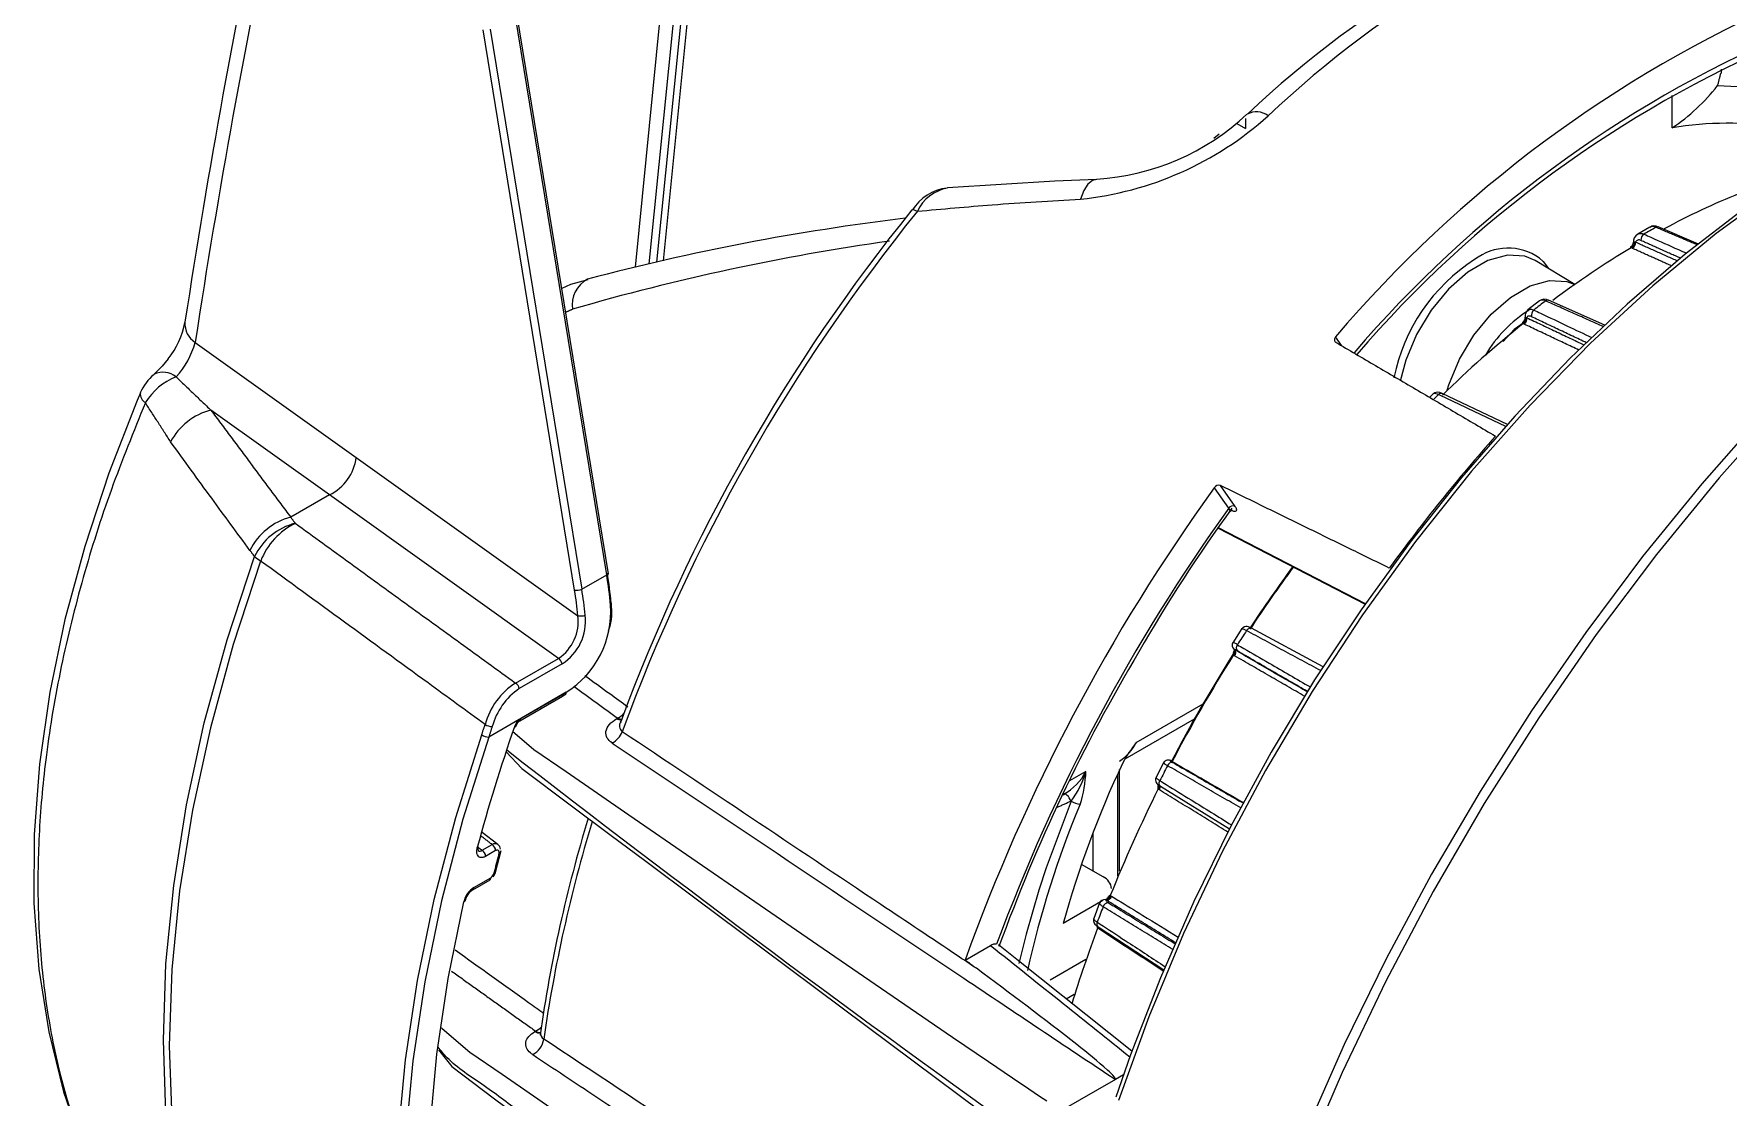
# Model space of a CAD drawing. Extents: x 8 to 113, y 2 to 87.
# Drawn here: x 10.75 to 14.163, y 70.889 to 73.031 of the extents above; entities that cross this region are included whole.
import ezdxf

# ---------------------------------------------------------------- set-up
doc = ezdxf.new("R2010")
doc.units = 0
doc.header["$MEASUREMENT"] = 0
doc.layers.add('OBJECT', color=7, linetype='CONTINUOUS')

msp = doc.modelspace()

# ---------------------------------------------------------------- linework, layer by layer
at = {"layer": 'OBJECT', "linetype": 'Continuous', "lineweight": 15}
for p, q in [((12.0053, 72.5714), (12.0603, 73.1204)), ((12.0185, 72.5742), (12.0747, 73.1358)), ((11.9042, 71.9413), (11.7197, 73.0701)), ((11.9075, 71.9435), (11.723, 73.0723)), ((11.9619, 72.5614), (12.0122, 73.0631)), ((12.0385, 73.062), (11.989, 72.568)), ((11.8396, 71.9104), (11.6551, 73.0392)), ((11.6694, 73.0411), (11.854, 71.9123)), ((14.1502, 72.9513), (14.1502, 72.9604)), ((14.0507, 72.842), (14.0507, 72.907)), ((13.1736, 72.851), (13.1912, 72.8407)), ((13.1912, 72.8607), (13.1912, 72.8407)), ((13.1272, 72.8211), (13.1382, 72.8301)), ((14.0057, 72.6419), (13.9814, 72.6278)), ((14.1035, 72.6079), (14.0227, 72.6422)), ((13.8547, 72.5264), (13.7748, 72.5749)), ((13.7836, 72.4937), (13.7598, 72.475)), ((13.9149, 72.4441), (13.8018, 72.4946)), ((11.0751, 72.4097), (11.3996, 72.1779)), ((13.3854, 72.4028), (13.3727, 72.4209)), ((13.5685, 72.3055), (13.562, 72.2989)), ((13.7192, 72.2443), (13.5873, 72.3066)), ((11.3457, 72.1025), (11.1067, 72.2732)), ((11.3996, 72.1779), (11.8463, 71.8589)), ((11.3457, 72.1025), (11.2675, 72.0574)), ((11.8071, 71.773), (11.3457, 72.1025)), ((13.1283, 72.1169), (13.1572, 72.0756)), ((13.1702, 72.0793), (13.1406, 72.1214)), ((13.136, 72.0351), (13.4321, 71.882)), ((13.4328, 71.8831), (13.1367, 72.0361)), ((11.854, 71.9123), (11.9042, 71.9413)), ((11.9128, 71.8805), (11.912, 71.8802)), ((13.1841, 71.8329), (13.1656, 71.8043)), ((13.3477, 71.7556), (13.2032, 71.8335)), ((13.1678, 71.7916), (13.1682, 71.7912)), ((13.1681, 71.7912), (13.1681, 71.7913)), ((11.7207, 71.7232), (11.8071, 71.773)), ((11.8142, 71.7619), (11.7279, 71.7121)), ((11.8228, 71.7046), (11.6667, 71.6145)), ((11.729, 71.6469), (11.8154, 71.6968)), ((11.7311, 71.6515), (11.8175, 71.7014)), ((12.971, 71.6037), (13.1058, 71.6814)), ((11.9263, 71.6526), (11.9243, 71.6515)), ((12.9485, 71.5703), (13.0885, 71.6512)), ((11.9317, 71.6455), (11.9316, 71.6443)), ((12.8697, 71.5451), (12.8365, 71.526)), ((12.9376, 71.3443), (12.9376, 71.5492)), ((13.0261, 71.5626), (13.0106, 71.5323)), ((13.0429, 71.5653), (13.0423, 71.5656)), ((13.0441, 71.5648), (13.0429, 71.5653)), ((12.9332, 71.5396), (12.9332, 71.3338)), ((13.0196, 71.5155), (13.159, 71.4295)), ((12.8236, 71.4983), (12.8302, 71.5021)), ((11.6849, 71.3979), (11.653, 71.4224)), ((12.8838, 71.4216), (12.8838, 71.3445)), ((11.6532, 71.3862), (11.6733, 71.3979)), ((11.6804, 71.3856), (11.6603, 71.374)), ((11.6802, 71.3422), (11.6913, 71.3859)), ((12.9046, 71.3325), (12.8606, 71.3579)), ((11.6345, 71.3067), (11.6346, 71.3068)), ((11.6346, 71.3068), (11.6692, 71.3268)), ((11.6367, 71.3114), (11.6707, 71.331)), ((12.9038, 71.2848), (12.824, 71.2387)), ((12.8973, 71.2802), (12.8853, 71.2491)), ((12.9137, 71.2909), (12.9133, 71.2901)), ((12.894, 71.2322), (13.0266, 71.1452)), ((12.6264, 71.165), (12.6775, 71.1945)), ((12.7973, 71.1253), (12.8696, 71.1671)), ((12.8297, 71.087), (12.8463, 71.0966)), ((11.761, 71.0218), (11.7592, 71.0208)), ((12.9455, 70.9339), (12.929, 70.9244)), ((12.929, 70.9244), (12.8207, 70.8619))]:
    msp.add_line(p, q, dxfattribs=at)
at = {"layer": 'OBJECT', "linetype": 'Continuous', "lineweight": 15, "flags": 128}
for points in [[(14.142, 72.927), (14.2232, 72.9233), (14.2701, 72.9167)], [(14.9509, 72.8833), (14.8947, 72.8459), (14.7583, 72.7471), (14.6233, 72.6391), (14.4905, 72.5224), (14.3604, 72.3973), (14.2335, 72.2646), (14.1102, 72.1246), (13.9911, 71.978), (13.8767, 71.8254), (13.7674, 71.6674), (13.6637, 71.5047), (13.566, 71.3379), (13.4747, 71.1677), (13.3902, 70.9948), (13.3128, 70.8199), (13.2428, 70.6438), (13.1806, 70.4671), (13.1263, 70.2906), (13.1079, 70.2226)], [(14.9775, 72.884), (14.8333, 72.784), (14.6905, 72.6735), (14.5496, 72.5529), (14.4114, 72.4229), (14.2764, 72.284), (14.1454, 72.1369), (14.0189, 71.9822), (13.8975, 71.8208), (13.7818, 71.6532), (13.6723, 71.4805), (13.5695, 71.3032), (13.4739, 71.1222), (13.3859, 70.9385), (13.306, 70.7528), (13.2345, 70.5659), (13.1717, 70.3789), (13.118, 70.1925)], [(12.8909, 72.7379), (12.8069, 72.7345), (12.5906, 72.7212)], [(12.8914, 72.7379), (12.8831, 72.7359), (12.8736, 72.7283), (12.8654, 72.7155), (12.8588, 72.6983)], [(14.2588, 72.7234), (14.1957, 72.6789), (14.0768, 72.5873), (13.9598, 72.4868), (13.8453, 72.3779), (13.7339, 72.2612), (13.6261, 72.1373), (13.5226, 72.0069), (13.4239, 71.8708), (13.3305, 71.7295), (13.2429, 71.584), (13.1616, 71.4349), (13.087, 71.283), (13.0196, 71.1292), (12.9595, 70.9743), (12.9298, 70.8889)], [(14.2691, 72.7233), (14.1395, 72.6288), (14.0117, 72.5236), (13.8864, 72.4082), (13.7646, 72.2833), (13.6468, 72.1499), (13.5339, 72.0086), (13.4267, 71.8605), (13.3257, 71.7064), (13.2316, 71.5473), (13.145, 71.3843), (13.0665, 71.2183), (12.9965, 71.0505), (12.9356, 70.8818)], [(12.5191, 72.6766), (12.5197, 72.677), (12.5213, 72.6772), (12.5237, 72.6768), (12.5266, 72.6757), (12.5302, 72.674)], [(13.7748, 72.5749), (13.7542, 72.5835), (13.7188, 72.5856), (13.6797, 72.5746), (13.6394, 72.5513), (13.6003, 72.5172), (13.565, 72.4743), (13.5356, 72.4254), (13.5139, 72.3736), (13.5031, 72.3318)], [(13.7838, 72.5795), (13.7909, 72.5726), (13.8013, 72.5588)], [(11.866, 72.5357), (11.8311, 72.526), (11.8136, 72.5183)], [(13.5973, 72.3137), (13.6006, 72.3244), (13.6221, 72.3757), (13.6512, 72.4241), (13.6862, 72.4666), (13.7249, 72.5004), (13.7649, 72.5235), (13.8036, 72.5344), (13.8387, 72.5324), (13.8547, 72.5262)], [(13.7574, 72.453), (13.7322, 72.4358), (13.7103, 72.4116)], [(11.0205, 72.3767), (11.0089, 72.3616), (10.9922, 72.3454)], [(10.9652, 72.3077), (10.9584, 72.2924), (10.9013, 72.146), (10.8527, 71.9987), (10.8128, 71.8512), (10.7823, 71.7047), (10.7615, 71.5599), (10.7507, 71.4179), (10.7501, 71.2798), (10.76, 71.1465), (10.78, 71.0201), (10.8098, 70.8996), (10.8496, 70.7853), (10.8602, 70.7622)], [(13.1593, 72.0684), (13.1602, 72.0698), (13.1629, 72.0713), (13.1641, 72.0715), (13.164, 72.0716)], [(11.1946, 70.2415), (11.1393, 70.3457), (11.0935, 70.46), (11.0576, 70.5838), (11.0318, 70.7163), (11.0162, 70.8566), (11.011, 71.0039), (11.0162, 71.1571), (11.0318, 71.3154), (11.0576, 71.4777), (11.0935, 71.6429), (11.1393, 71.8101), (11.1946, 71.9782)], [(11.207, 71.9691), (11.1516, 71.8007), (11.1057, 71.6331), (11.0697, 71.4674), (11.0438, 71.3048), (11.0282, 71.1461), (11.023, 70.9925), (11.0282, 70.8449), (11.0438, 70.7043), (11.0697, 70.5715), (11.1057, 70.4474), (11.1516, 70.3328), (11.207, 70.2284)], [(11.9075, 71.9435), (11.9075, 71.9433), (11.9072, 71.9428), (11.9065, 71.9423), (11.9055, 71.9418), (11.9042, 71.9413)], [(13.2033, 71.8334), (13.2027, 71.8337), (13.1972, 71.8363), (13.1944, 71.837), (13.1919, 71.8372), (13.1889, 71.8365), (13.1858, 71.8348), (13.184, 71.8325)], [(13.2032, 71.8335), (13.2028, 71.8337), (13.2015, 71.834), (13.2, 71.834), (13.1985, 71.8336), (13.1971, 71.8328), (13.1956, 71.8317), (13.1943, 71.8304), (13.1931, 71.8288)], [(13.168, 71.7913), (13.1684, 71.7904), (13.1684, 71.7884), (13.1682, 71.788), (13.1682, 71.788)], [(11.8154, 71.6968), (11.8168, 71.6976), (11.8211, 71.7002)], [(11.9263, 71.6526), (11.9304, 71.6508), (11.9329, 71.6502)], [(11.6524, 69.8922), (11.6001, 69.9982), (11.5569, 70.1136), (11.523, 70.2377), (11.4987, 70.37), (11.484, 70.5095), (11.4791, 70.6555), (11.484, 70.8072), (11.4987, 70.9637), (11.523, 71.124), (11.5569, 71.2873), (11.6001, 71.4526), (11.6524, 71.619)], [(11.6667, 71.6145), (11.6145, 71.4488), (11.5715, 71.2842), (11.5378, 71.1215), (11.5135, 70.9619), (11.4989, 70.8061), (11.494, 70.655), (11.4989, 70.5096), (11.5135, 70.3706), (11.5378, 70.2389), (11.5715, 70.1153), (11.6145, 70.0003), (11.6667, 69.8948)], [(11.7145, 71.626), (11.7577, 71.5895), (11.8223, 71.5449), (11.949, 71.4575), (12.2026, 71.2828), (12.3296, 71.1955), (12.4921, 71.0841), (12.6007, 71.0098), (12.6733, 70.9603), (12.7219, 70.9274), (12.7544, 70.9054), (12.7762, 70.8908), (12.7907, 70.8811)], [(11.7019, 71.5849), (11.7332, 71.551), (11.8335, 71.4758), (11.9134, 71.4161), (11.9805, 71.366), (12.0841, 71.2886), (12.2168, 71.1895), (12.3785, 71.0687), (12.5691, 70.9263), (12.7888, 70.7622)], [(13.0109, 71.5326), (13.0101, 71.531), (13.0097, 71.5275), (13.0102, 71.5248), (13.0112, 71.5226), (13.0124, 71.521), (13.0137, 71.5197), (13.0162, 71.5178), (13.0199, 71.5154)], [(13.0196, 71.5155), (13.0192, 71.5158), (13.0183, 71.5168), (13.0176, 71.518), (13.0172, 71.5195), (13.0171, 71.5212), (13.0173, 71.5229), (13.0178, 71.5248), (13.0186, 71.5265)], [(12.8397, 71.4855), (12.7893, 71.3511), (12.7745, 71.3057)], [(12.8392, 71.4853), (12.8379, 71.4886), (12.8362, 71.4917), (12.8343, 71.4945), (12.8322, 71.4968), (12.8301, 71.4985), (12.8281, 71.4995), (12.8263, 71.4997), (12.8261, 71.4997)], [(11.6456, 71.3856), (11.6457, 71.3857), (11.6454, 71.388), (11.6457, 71.3916), (11.6462, 71.3932)], [(12.7745, 71.3057), (12.7491, 71.2169), (12.7348, 71.1582)], [(11.6163, 70.1689), (11.5847, 70.2871), (11.5621, 70.4128), (11.5485, 70.5453), (11.5439, 70.6838), (11.5485, 70.8275), (11.5621, 70.9757), (11.5847, 71.1276), (11.6163, 71.2822)], [(12.8856, 71.2494), (12.885, 71.2481), (12.8848, 71.2439), (12.8858, 71.2405), (12.8876, 71.2377), (12.8908, 71.2344), (12.8942, 71.2322)], [(12.8933, 71.2296), (12.894, 71.2311), (12.8943, 71.232)], [(12.8957, 71.2277), (12.8962, 71.2295), (12.8964, 71.2306)], [(12.9623, 70.9815), (12.7306, 71.1659), (12.6934, 71.1958)], [(11.5716, 71.0286), (11.5728, 71.027), (11.6287, 70.9797), (11.6933, 70.9351), (11.82, 70.8476)], [(11.7706, 71.0194), (11.7707, 71.0191), (11.7697, 71.0165)], [(11.5653, 70.9841), (11.5924, 70.9508), (11.6781, 70.8857), (11.756, 70.8275), (11.8252, 70.7758), (11.8856, 70.7307), (11.9397, 70.6903), (11.9908, 70.6521), (12.0544, 70.6046), (12.1128, 70.561), (12.1683, 70.5196), (12.2466, 70.461), (12.3546, 70.3803), (12.4923, 70.2775), (12.6597, 70.1524)]]:
    msp.add_lwpolyline(points, dxfattribs=at)
at = {"layer": 'OBJECT', "linetype": 'Continuous', "lineweight": 15}
for centre, radius, start, end in [((28.0452, 69.8463), 17.1891, 168.18788, 171.28675), ((28.0087, 69.8134), 17.1315, 168.19184, 171.28308), ((14.6206, 71.3602), 2.0762, 106.4505, 133.3667), ((14.661, 71.3616), 2.0717, 106.5663, 133.4284), ((15.3082, 70.7727), 2.5422, 113.6664, 139.5836), ((15.2383, 70.8209), 2.4086, 113.4701, 139.3839), ((15.2085, 70.8415), 2.3662, 113.165, 139.2766), ((13.8373, 73.1626), 0.3851, 303.6463, 322.2928), ((12.7899, 73.3629), 0.6682, 275.9179, 311.976), ((12.8627, 73.2205), 0.4826, 273.4099, 313.3768), ((13.2134, 72.836), 0.0382, 52.3091, 119.4778), ((14.1655, 72.1385), 0.7128, 81.6947, 99.2729), ((12.6015, 72.6253), 0.0961, 96.8908, 148.2808), ((12.6059, 72.6383), 0.0837, 100.4709, 154.779), ((14.7257, 71.3625), 1.451, 111.8105, 118.4503), ((15.371, 70.3713), 3.6671, 141.0498, 159.6703), ((15.4122, 70.3465), 3.7045, 141.0762, 159.8067), ((13.0553, 68.0609), 4.6315, 96.8142, 104.882), ((14.8583, 71.1581), 1.705, 119.5318, 120.4628), ((14.0145, 72.629), 0.0154, 57.9939, 125.9798), ((14.012, 72.6304), 0.0127, 61.8789, 120.1885), ((14.0209, 72.6373), 0.0052, 69.7257, 123.9462), ((13.1231, 68.0422), 4.6175, 98.0828, 106.1972), ((13.9641, 72.6108), 0.00865, 296.8923, 3.3044), ((13.9626, 72.612), 0.0127, 295.7904, 0.4154), ((13.963, 72.6107), 0.0139, 303.696, 4.9162), ((13.9894, 72.6131), 0.0166, 117.32, 190.3116), ((13.9836, 72.6086), 0.00757, 56.745, 154.4741), ((14.0016, 72.6162), 0.0138, 123.2501, 184.9599), ((13.8523, 72.266), 0.3692, 122.7276, 168.6613), ((13.7202, 72.4892), 0.1104, 54.8272, 127.7303), ((14.9436, 70.9824), 1.8894, 121.0823, 126.8614), ((11.893, 72.4851), 0.0586, 117.726, 188.4501), ((13.9147, 72.2388), 0.2809, 122.7986, 148.8279), ((13.7685, 72.4635), 0.0142, 125.766, 193.9012), ((13.7805, 72.4642), 0.0135, 128.3304, 191.5146), ((15.1136, 70.7813), 2.1605, 127.5889, 128.3839), ((13.7895, 72.4825), 0.0124, 60.0242, 119.5487), ((13.7935, 72.4812), 0.0156, 57.9691, 129.6513), ((13.7998, 72.4889), 0.00603, 71.0211, 133.2332), ((10.8951, 72.4791), 0.1619, 320.7917, 349.6745), ((11.0984, 72.447), 0.044, 175.7207, 238.0027), ((15.2189, 70.628), 2.3383, 128.9012, 134.226), ((13.7441, 72.4583), 0.0124, 301.0858, 6.713), ((13.7463, 72.4584), 0.00825, 305.268, 11.4332), ((13.7445, 72.4568), 0.0135, 308.7502, 11.5074), ((10.9149, 72.453), 0.1659, 317.1707, 344.8884), ((11.0564, 72.2686), 0.1, 129.943, 156.8526), ((11.0842, 72.2205), 0.1288, 111.7118, 148.2878), ((11.0105, 72.3089), 0.0407, 50.1305, 116.5063), ((10.9863, 72.3067), 0.0218, 176.5821, 237.8391), ((13.5787, 72.2932), 0.0159, 57.0681, 130.7976), ((15.3896, 70.4677), 2.5785, 134.5778, 134.8925), ((13.5852, 72.3002), 0.00675, 71.3804, 142.1104), ((11.1377, 72.1507), 0.1264, 104.21, 152.4359), ((16.4931, 69.7524), 3.7316, 138.5845, 143.8264), ((11.3021, 72.1907), 0.0984, 296.3084, 352.5433), ((16.2623, 69.8562), 3.8643, 144.1964, 160.2026), ((13.1374, 72.1111), 0.0108, 72.5342, 147.5953), ((11.2989, 71.935), 0.1263, 104.4031, 153.9109), ((16.1883, 69.8988), 3.7317, 144.315, 159.6388), ((15.6922, 70.2302), 3.13, 143.8774, 150.1917), ((13.1661, 72.0692), 0.0109, 67.7227, 143.7553), ((11.3081, 71.9228), 0.1263, 104.4125, 153.9882), ((11.339, 71.9181), 0.1414, 116.1111, 158.8547), ((11.2716, 72.0707), 0.1203, 230.25, 237.566), ((15.7155, 70.175), 3.0118, 143.728, 146.623), ((15.6975, 70.1856), 2.9923, 143.6923, 146.5537), ((11.1106, 71.8091), 0.8045, 5.0654, 9.4575), ((11.1251, 71.8165), 0.7908, 4.9316, 9.3146), ((11.8419, 71.9479), 0.0376, 266.558, 288.7719), ((11.0542, 71.7817), 0.7959, 5.5697, 9.306), ((11.0553, 71.7794), 0.8097, 5.7048, 9.4488), ((11.7566, 71.848), 0.0904, 303.963, 6.9593), ((11.7597, 71.848), 0.1019, 302.342, 6.683), ((11.7189, 71.8678), 0.1935, 302.4777, 3.6585), ((11.8519, 71.8858), 0.0274, 258.2439, 289.202), ((15.7942, 70.1265), 3.1086, 146.7963, 147.4201), ((15.9509, 70.0098), 3.4645, 149.1551, 160.0445), ((13.1745, 71.7992), 0.0102, 147.6732, 228.5173), ((13.1728, 71.783), 0.00663, 138.2431, 207.967), ((13.1647, 71.7902), 0.0143, 45.4694, 83.9085), ((13.1612, 71.7862), 0.00856, 311.9884, 35.5634), ((13.1621, 71.7842), 0.00942, 319.5153, 41.4038), ((13.1819, 71.7942), 0.00946, 139.0842, 221.2881), ((11.7988, 71.7599), 0.0156, 7.5446, 57.7647), ((15.7509, 70.1506), 3.0562, 147.7595, 152.4446), ((15.7671, 70.1412), 3.0735, 147.7814, 152.4003), ((11.7981, 71.6018), 0.144, 122.5126, 164.7335), ((11.7124, 71.71), 0.0156, 7.5446, 57.7647), ((11.807, 71.5982), 0.1387, 124.8126, 164.421), ((11.8126, 71.7009), 0.00494, 305.0752, 6.237), ((11.8182, 71.7039), 0.00468, 308.5049, 8.5849), ((11.7473, 71.6258), 0.0304, 122.1901, 162.0812), ((11.7389, 71.631), 0.0187, 121.8744, 164.5628), ((11.7262, 71.651), 0.00491, 303.9027, 6.3427), ((11.9338, 71.6669), 0.0181, 238.4698, 270.4618), ((11.9099, 71.6877), 0.0387, 295.0804, 319.2359), ((15.0107, 70.4895), 3.486, 160.8131, 165.0007), ((11.6685, 71.645), 0.0306, 238.2966, 266.5661), ((11.6761, 71.6702), 0.0349, 241.0626, 265.5806), ((11.719, 71.6373), 0.00224, 255.0043, 323.6166), ((11.895, 71.6405), 0.0432, 298.0481, 339.3452), ((11.9446, 71.6368), 0.0147, 144.8398, 231.4887), ((31.1003, 96.5407), 31.605, 232.13939, 234.56932), ((12.8827, 71.6483), 0.099, 303.7097, 333.1802), ((13.2584, 71.3848), 0.3612, 142.7143, 150.725), ((14.7386, 70.7141), 1.9851, 154.7328, 164.6775), ((12.7729, 71.5948), 0.1088, 298.474, 332.8399), ((12.7096, 71.5882), 0.1657, 321.7094, 344.9281), ((12.6203, 71.555), 0.2496, 342.2226, 357.7244), ((15.7935, 70.1251), 3.1087, 152.5799, 153.2037), ((13.0356, 71.557), 0.0109, 53.0448, 151.3653), ((13.043, 71.5536), 0.00946, 78.705, 160.9185), ((15.6848, 70.1818), 2.9816, 153.5491, 158.0771), ((13.0225, 71.5137), 0.00816, 144.8282, 207.2344), ((13.0076, 71.5158), 0.00961, 322.7097, 9.6887), ((13.0072, 71.5137), 0.0118, 331.69, 6.6217), ((14.6968, 70.7113), 1.9927, 157.3448, 167.4493), ((12.8711, 71.543), 0.0655, 241.3319, 258.3715), ((14.6219, 70.6095), 2.8805, 163.0188, 171.933), ((14.6907, 70.5869), 2.9433, 163.0749, 171.8161), ((11.6436, 71.3944), 0.00274, 267.3437, 334.4622), ((11.6489, 71.3907), 0.00619, 236.4204, 313.373), ((11.6449, 71.3733), 0.0154, 2.6055, 57.3945), ((11.6789, 71.3892), 0.0103, 55.4336, 122.5807), ((11.6651, 71.3849), 0.0154, 2.6053, 57.3944), ((11.679, 71.3884), 0.011, 0.0907, 58.3984), ((11.6621, 71.3443), 0.0158, 302.8685, 346.2289), ((11.6583, 71.3475), 0.0226, 318.4125, 351.8452), ((11.6622, 71.2718), 0.0471, 122.7256, 167.1848), ((11.6514, 71.2785), 0.0327, 120.8859, 170.1276), ((11.6317, 71.3109), 0.00503, 305.6912, 5.621), ((12.8927, 71.3062), 0.0288, 5.5842, 65.7313), ((11.6161, 71.2852), 0.003, 272.1959, 339.4733), ((15.6254, 70.1989), 2.9251, 158.4695, 159.1191), ((12.9076, 71.2761), 0.0109, 85.6675, 160.2755), ((12.9151, 71.2693), 0.0111, 90.6769, 163.9568), ((12.9084, 71.2924), 0.00543, 270.764, 335.4592), ((12.9087, 71.2966), 0.0101, 276.1836, 350.9618), ((12.9107, 71.2969), 0.011, 270.6059, 343.5453), ((12.8993, 71.2378), 0.00774, 151.5589, 226.7005), ((15.4757, 70.263), 2.7574, 159.4793, 162.8468), ((12.8975, 71.2326), 0.00513, 171.0379, 215.6408), ((11.7345, 71.0127), 0.0434, 298.2844, 351.001), ((11.7681, 71.0344), 0.0162, 236.767, 279.7924), ((11.7442, 71.0568), 0.0387, 295.5394, 317.6221), ((11.7704, 71.0371), 0.0179, 238.3725, 271.6619), ((11.7842, 71.0176), 0.0136, 172.1462, 239.5766)]:
    msp.add_arc(centre, radius, start, end, dxfattribs=at)
msp.add_ellipse((11.8173, 71.8238), major_axis=(0.076, 0.1298), ratio=0.57857, start_param=3.935175, end_param=3.984778, dxfattribs=at)
for points, degree in [([(14.1481, 72.9514), (14.142, 72.927)], 1), ([(14.1013, 72.6062), (14.018, 72.6416)], 1), ([(13.9753, 72.6121), (13.9768, 72.6119)], 1), ([(13.9768, 72.6119), (14.0614, 72.5741)], 1), ([(14.0675, 72.5793), (13.9878, 72.615)], 1), ([(13.9707, 72.5992), (13.9681, 72.6005)], 1), ([(14.0495, 72.5639), (13.9707, 72.5992)], 1), ([(11.8214, 72.4707), (11.835, 72.4765)], 1), ([(13.9121, 72.4414), (13.7957, 72.4933)], 1), ([(13.7529, 72.4463), (13.7505, 72.4477)], 1), ([(13.8626, 72.3943), (13.7529, 72.4463)], 1), ([(13.7564, 72.4598), (13.7577, 72.4595)], 1), ([(13.7577, 72.4595), (13.8734, 72.4046)], 1), ([(13.878, 72.409), (13.7672, 72.4615)], 1), ([(13.3728, 72.4102), (13.6947, 72.2209)], 1), ([(11.0366, 72.3402), (11.1067, 72.2732)], 1), ([(13.7156, 72.2402), (13.5798, 72.3044)], 1), ([(11.0257, 72.2092), (10.9747, 72.2882)], 1), ([(11.1067, 72.2732), (11.2675, 72.0574)], 1), ([(13.4809, 71.9549), (13.1406, 72.1214)], 1), ([(11.2675, 72.0574), (11.2767, 72.0451)], 1), ([(11.2767, 72.0451), (11.7207, 71.7232)], 1), ([(11.1946, 71.9782), (11.1855, 71.9906)], 1), ([(13.3428, 71.7482), (13.1931, 71.8288)], 1), ([(13.1678, 71.7874), (13.1683, 71.7882)], 1), ([(13.1681, 71.7912), (13.1692, 71.7905)], 1), ([(13.1692, 71.7905), (13.3161, 71.7055)], 1), ([(13.3164, 71.7061), (13.1748, 71.788)], 1), ([(13.1693, 71.7781), (13.1669, 71.7798)], 1), ([(13.3106, 71.6964), (13.1693, 71.7781)], 1), ([(11.8377, 71.7171), (11.9263, 71.6526)], 1), ([(11.6524, 71.619), (11.6592, 71.6397)], 1), ([(11.6734, 71.6354), (11.6667, 71.6145)], 1), ([(13.1817, 71.4716), (13.034, 71.5567)], 1), ([(13.0434, 71.5651), (13.0441, 71.5648)], 1), ([(13.0441, 71.5648), (13.1874, 71.4822)], 1), ([(13.0448, 71.5629), (13.1868, 71.481)], 1), ([(13.0176, 71.5081), (13.0152, 71.5099)], 1), ([(12.8119, 71.4729), (12.8392, 71.4853)], 1), ([(12.8392, 71.4853), (12.8397, 71.4855)], 1), ([(13.1557, 71.4229), (13.0176, 71.5081)], 1), ([(11.6733, 71.3979), (11.6499, 71.4159)], 1), ([(11.6458, 71.3918), (11.6532, 71.3862)], 1), ([(11.6775, 71.3405), (11.6872, 71.3786)], 1), ([(11.6876, 71.3833), (11.6883, 71.3828), (11.6895, 71.3818), (11.69, 71.3803), (11.6893, 71.3792), (11.6879, 71.3788), (11.6872, 71.3786)], 3), ([(13.0446, 71.1862), (12.9045, 71.2724)], 1), ([(12.9109, 71.2859), (12.9098, 71.2866)], 1), ([(13.0506, 71.2), (12.9109, 71.2859)], 1), ([(12.915, 71.2804), (13.0496, 71.1976)], 1), ([(12.9187, 71.2951), (12.9213, 71.2938)], 1), ([(12.8957, 71.2277), (12.8933, 71.2296)], 1), ([(13.0254, 71.1426), (12.8957, 71.2277)], 1), ([(11.5915, 71.1428), (11.761, 71.0218)], 1), ([(12.6489, 71.1484), (12.6264, 71.165)], 1), ([(11.7551, 70.9745), (12.7731, 70.299)], 1)]:
    msp.add_open_spline(points, degree=degree, dxfattribs=at)
for points, knots in [([(12.5302, 72.674), (12.5803, 72.6785), (12.6893, 72.6885), (12.7994, 72.6949), (12.8588, 72.6983)], [0, 0, 0, 0, 0.460735, 1, 1, 1, 1]), ([(13.9681, 72.6005), (13.9681, 72.6006), (13.9676, 72.6011), (13.9672, 72.6019), (13.9673, 72.6026), (13.9679, 72.6029), (13.9681, 72.603)], [0, 0, 0, 0, 0.054498, 0.380524, 0.797811, 1, 1, 1, 1]), ([(13.973, 72.6113), (13.9729, 72.6114), (13.9729, 72.6119), (13.9736, 72.6122), (13.9746, 72.6122), (13.9752, 72.6121), (13.9753, 72.6121)], [0, 0, 0, 0, 0.184958, 0.589838, 0.939267, 1, 1, 1, 1]), ([(13.9817, 72.628), (13.9835, 72.6287), (13.987, 72.6301), (13.9916, 72.6285), (13.994, 72.6277)], [0, 0, 0, 0, 0.491664, 1, 1, 1, 1]), ([(13.994, 72.6277), (13.9986, 72.6257), (14.0217, 72.6153), (14.0503, 72.6026), (14.0742, 72.5919), (14.0796, 72.5895)], [0, 0, 0, 0, 0.162098, 0.810488, 1, 1, 1, 1]), ([(13.7602, 72.475), (13.7604, 72.4753), (13.7615, 72.4768), (13.7655, 72.4772), (13.7699, 72.4756), (13.7721, 72.4748)], [0, 0, 0, 0, 0.089395, 0.544694, 1, 1, 1, 1]), ([(13.7721, 72.4748), (13.7766, 72.4727), (13.7992, 72.4619), (13.8382, 72.4435), (13.8726, 72.4271), (13.889, 72.4194)], [0, 0, 0, 0, 0.116201, 0.581003, 1, 1, 1, 1]), ([(13.7505, 72.4477), (13.7504, 72.4478), (13.7499, 72.4483), (13.7496, 72.4494), (13.75, 72.4507), (13.7509, 72.4514), (13.7513, 72.4518)], [0, 0, 0, 0, 0.044972, 0.314009, 0.658354, 1, 1, 1, 1]), ([(13.7546, 72.46), (13.7545, 72.4601), (13.7544, 72.4602), (13.7549, 72.4602), (13.7557, 72.46), (13.7563, 72.4598), (13.7564, 72.4598)], [0, 0, 0, 0, 0.043607, 0.518704, 0.928735, 1, 1, 1, 1]), ([(13.7672, 72.4615), (13.7658, 72.4621), (13.7628, 72.4632), (13.7595, 72.4625), (13.7581, 72.4608), (13.7577, 72.4596), (13.7577, 72.4595)], [0, 0, 0, 0, 0.324211, 0.648421, 0.97265, 1, 1, 1, 1]), ([(13.3727, 72.4209), (13.372, 72.4201), (13.3707, 72.4184), (13.37, 72.4156), (13.3702, 72.413), (13.3713, 72.4112), (13.3724, 72.4105), (13.3728, 72.4102)], [0, 0, 0, 0, 0.219651, 0.439264, 0.659733, 0.880541, 1, 1, 1, 1]), ([(13.5798, 72.3044), (13.5792, 72.3047), (13.5763, 72.306), (13.572, 72.3068), (13.5688, 72.3065), (13.5683, 72.3052), (13.5683, 72.3052)], [0, 0, 0, 0, 0.126806, 0.556985, 0.987161, 1, 1, 1, 1]), ([(10.9747, 72.2882), (10.951, 72.2298), (10.9034, 72.1125), (10.8471, 71.9344), (10.8028, 71.7555), (10.774, 71.5849), (10.7592, 71.4249), (10.7567, 71.2752), (10.7663, 71.1297), (10.7943, 70.9513), (10.844, 70.7904), (10.908, 70.6545), (10.9463, 70.5963), (10.9636, 70.57)], [0, 0, 0, 0, 0.089663, 0.180075, 0.272865, 0.36648, 0.448498, 0.531082, 0.615452, 0.700438, 0.85534, 0.934577, 1, 1, 1, 1]), ([(11.1855, 71.9906), (11.1597, 72.0255), (11.1062, 72.0983), (11.0532, 72.1713), (11.0257, 72.2092)], [0, 0, 0, 0, 0.480478, 1, 1, 1, 1]), ([(13.1572, 72.0756), (13.1582, 72.0739), (13.16, 72.0708), (13.1592, 72.0693), (13.1588, 72.0686)], [0, 0, 0, 0, 0.538146, 1, 1, 1, 1]), ([(13.1627, 72.0712), (13.1648, 72.0704), (13.1695, 72.0688), (13.1732, 72.0696), (13.1741, 72.073), (13.1715, 72.0772), (13.1702, 72.0793)], [0, 0, 0, 0, 0.211919, 0.474602, 0.737299, 1, 1, 1, 1]), ([(11.6592, 71.6397), (11.6209, 71.6676), (11.4701, 71.7773), (11.3194, 71.8872), (11.207, 71.9691)], [0, 0, 0, 0, 0.25403, 1, 1, 1, 1]), ([(11.913, 71.8845), (11.914, 71.8665), (11.915, 71.8473), (11.9078, 71.829), (11.9073, 71.8278)], [0, 0, 0, 0, 0.930978, 1, 1, 1, 1]), ([(13.1931, 71.8288), (13.1925, 71.8292), (13.1897, 71.8307), (13.1861, 71.8323), (13.1838, 71.8331), (13.184, 71.8325), (13.1841, 71.8324)], [0, 0, 0, 0, 0.119665, 0.525619, 0.931569, 1, 1, 1, 1]), ([(13.1748, 71.788), (13.1735, 71.7887), (13.1708, 71.7902), (13.1689, 71.7911), (13.1688, 71.7909), (13.1691, 71.7905), (13.1692, 71.7905)], [0, 0, 0, 0, 0.324211, 0.648421, 0.97265, 1, 1, 1, 1]), ([(13.1748, 71.8004), (13.179, 71.7979), (13.2004, 71.7856), (13.2494, 71.7572), (13.2942, 71.7313), (13.3219, 71.7153)], [0, 0, 0, 0, 0.087016, 0.435078, 1, 1, 1, 1]), ([(11.9469, 71.6747), (11.9347, 71.6835), (11.9059, 71.7045), (11.877, 71.7255), (11.8604, 71.7376)], [0, 0, 0, 0, 0.42247, 1, 1, 1, 1]), ([(11.9153, 71.6023), (11.9152, 71.6024), (11.9108, 71.6054), (11.9036, 71.6128), (11.9013, 71.626), (11.9079, 71.6401), (11.9188, 71.6477), (11.9243, 71.6515)], [0, 0, 0, 0, 0.005173, 0.217905, 0.46291, 0.731847, 1, 1, 1, 1]), ([(12.6489, 71.1484), (12.636, 71.157), (12.5719, 71.1999), (12.334, 71.3588), (12.1091, 71.5091), (11.9354, 71.6252)], [0, 0, 0, 0, 0.053919, 0.269597, 1, 1, 1, 1]), ([(11.9153, 71.6023), (12.1514, 71.4443), (12.4893, 71.2183), (12.8273, 70.9924), (12.929, 70.9244)], [0, 0, 0, 0, 0.699038, 1, 1, 1, 1]), ([(13.034, 71.5567), (13.0334, 71.557), (13.0307, 71.5586), (13.0274, 71.5608), (13.0255, 71.5622), (13.026, 71.5621), (13.0261, 71.5621)], [0, 0, 0, 0, 0.119554, 0.525132, 0.930707, 1, 1, 1, 1]), ([(13.0429, 71.5653), (13.0419, 71.5657), (13.0398, 71.5666), (13.039, 71.5666), (13.0402, 71.5656), (13.0426, 71.5641), (13.0444, 71.5631), (13.0448, 71.5629)], [0, 0, 0, 0, 0.232837, 0.465673, 0.698519, 0.931364, 1, 1, 1, 1]), ([(13.0111, 71.5325), (13.011, 71.5324), (13.0106, 71.5322), (13.0129, 71.5302), (13.0167, 71.5278), (13.0186, 71.5265)], [0, 0, 0, 0, 0.187968, 0.59398, 1, 1, 1, 1]), ([(13.0186, 71.5265), (13.0228, 71.524), (13.0438, 71.511), (13.092, 71.4813), (13.1359, 71.4542), (13.163, 71.4374)], [0, 0, 0, 0, 0.087356, 0.436778, 1, 1, 1, 1]), ([(11.6603, 71.374), (11.6582, 71.373), (11.6542, 71.3712), (11.6489, 71.3716), (11.6448, 71.3745), (11.6425, 71.3797), (11.6422, 71.3858), (11.6431, 71.39), (11.6435, 71.3917)], [0, 0, 0, 0, 0.177835, 0.355693, 0.532856, 0.708586, 0.882998, 1, 1, 1, 1]), ([(11.6872, 71.3786), (11.6873, 71.3796), (11.6877, 71.3816), (11.6873, 71.3841), (11.6861, 71.3859), (11.6843, 71.3867), (11.6823, 71.3866), (11.681, 71.3859), (11.6804, 71.3856)], [0, 0, 0, 0, 0.174446, 0.348898, 0.52336, 0.698849, 0.875997, 1, 1, 1, 1]), ([(11.6686, 71.3264), (11.6692, 71.3269), (11.6704, 71.3279), (11.6706, 71.33), (11.6707, 71.331)], [0, 0, 0, 0, 0.500047, 1, 1, 1, 1]), ([(12.9045, 71.2724), (12.9038, 71.2728), (12.9012, 71.2745), (12.8981, 71.2771), (12.8965, 71.2792), (12.8973, 71.2797), (12.8974, 71.2798)], [0, 0, 0, 0, 0.121571, 0.533991, 0.946408, 1, 1, 1, 1]), ([(12.9098, 71.2866), (12.9097, 71.2866), (12.9092, 71.2869), (12.9081, 71.2871), (12.9085, 71.287), (12.9085, 71.287)], [0, 0, 0, 0, 0.147248, 0.99445, 1, 1, 1, 1]), ([(12.9109, 71.2859), (12.9105, 71.2857), (12.9097, 71.2852), (12.9106, 71.2836), (12.9128, 71.2818), (12.9146, 71.2807), (12.915, 71.2804)], [0, 0, 0, 0, 0.256507, 0.580502, 0.904496, 1, 1, 1, 1]), ([(12.9137, 71.2909), (12.914, 71.2917), (12.9148, 71.2932), (12.9164, 71.2947), (12.9178, 71.2951), (12.9186, 71.2951), (12.9187, 71.2951)], [0, 0, 0, 0, 0.341646, 0.685991, 0.955028, 1, 1, 1, 1]), ([(12.9213, 71.2938), (12.9255, 71.2912), (12.9466, 71.2783), (12.9913, 71.2508), (13.0318, 71.2258), (13.0555, 71.2112)], [0, 0, 0, 0, 0.094065, 0.470326, 1, 1, 1, 1]), ([(12.8858, 71.2493), (12.8856, 71.2491), (12.8849, 71.2482), (12.8869, 71.2454), (12.8906, 71.2428), (12.8925, 71.2415)], [0, 0, 0, 0, 0.17253, 0.586261, 1, 1, 1, 1]), ([(12.8925, 71.2415), (12.8966, 71.2387), (12.9174, 71.2251), (12.963, 71.1952), (13.0045, 71.168), (13.0294, 71.1517)], [0, 0, 0, 0, 0.091022, 0.455112, 1, 1, 1, 1]), ([(11.7772, 71.0574), (11.7671, 71.0646), (11.7077, 71.1071), (11.6482, 71.1495), (11.5989, 71.1848), (11.5988, 71.1848)], [0, 0, 0, 0, 0.170045, 0.999473, 1, 1, 1, 1]), ([(12.6897, 71.1972), (12.6876, 71.1974), (12.6838, 71.1977), (12.6795, 71.1955), (12.6775, 71.1945)], [0, 0, 0, 0, 0.560898, 1, 1, 1, 1]), ([(12.6775, 71.1945), (12.7263, 71.1555), (12.8198, 71.0807), (12.9134, 71.0059), (12.9581, 70.9702)], [0, 0, 0, 0, 0.521952, 1, 1, 1, 1]), ([(12.929, 70.9244), (12.9291, 70.9244), (12.9293, 70.9246), (12.9295, 70.9252), (12.929, 70.9269), (12.924, 70.9332), (12.8992, 70.9565), (12.8076, 71.0302), (12.7172, 71.0975), (12.6489, 71.1484)], [0, 0, 0, 0, 0.000975, 0.002308, 0.005826, 0.020094, 0.076658, 0.30233, 1, 1, 1, 1]), ([(11.7551, 70.9745), (11.7536, 70.9756), (11.748, 70.9796), (11.7416, 70.9881), (11.7404, 70.9999), (11.7459, 71.0115), (11.7548, 71.0177), (11.7592, 71.0208)], [0, 0, 0, 0, 0.081782, 0.307582, 0.536948, 0.768514, 1, 1, 1, 1]), ([(12.794, 70.3313), (12.7811, 70.3398), (12.7167, 70.3826), (12.4462, 70.5621), (12.1202, 70.7784), (11.8458, 70.9605), (11.7774, 71.0059)], [0, 0, 0, 0, 0.038008, 0.190039, 0.798163, 1, 1, 1, 1]), ([(12.6493, 70.1786), (12.3948, 70.3664), (12.1149, 70.573), (11.8103, 70.7986), (11.7334, 70.8548), (11.6595, 70.9119), (11.5935, 70.9534), (11.5704, 70.9822), (11.5647, 70.9894)], [0, 0, 0, 0, 0.697915, 0.767706, 0.837498, 0.907289, 0.97702, 1, 1, 1, 1])]:
    msp.add_open_spline(points, degree=3, knots=knots, dxfattribs=at)

doc.saveas('drawing.dxf')
